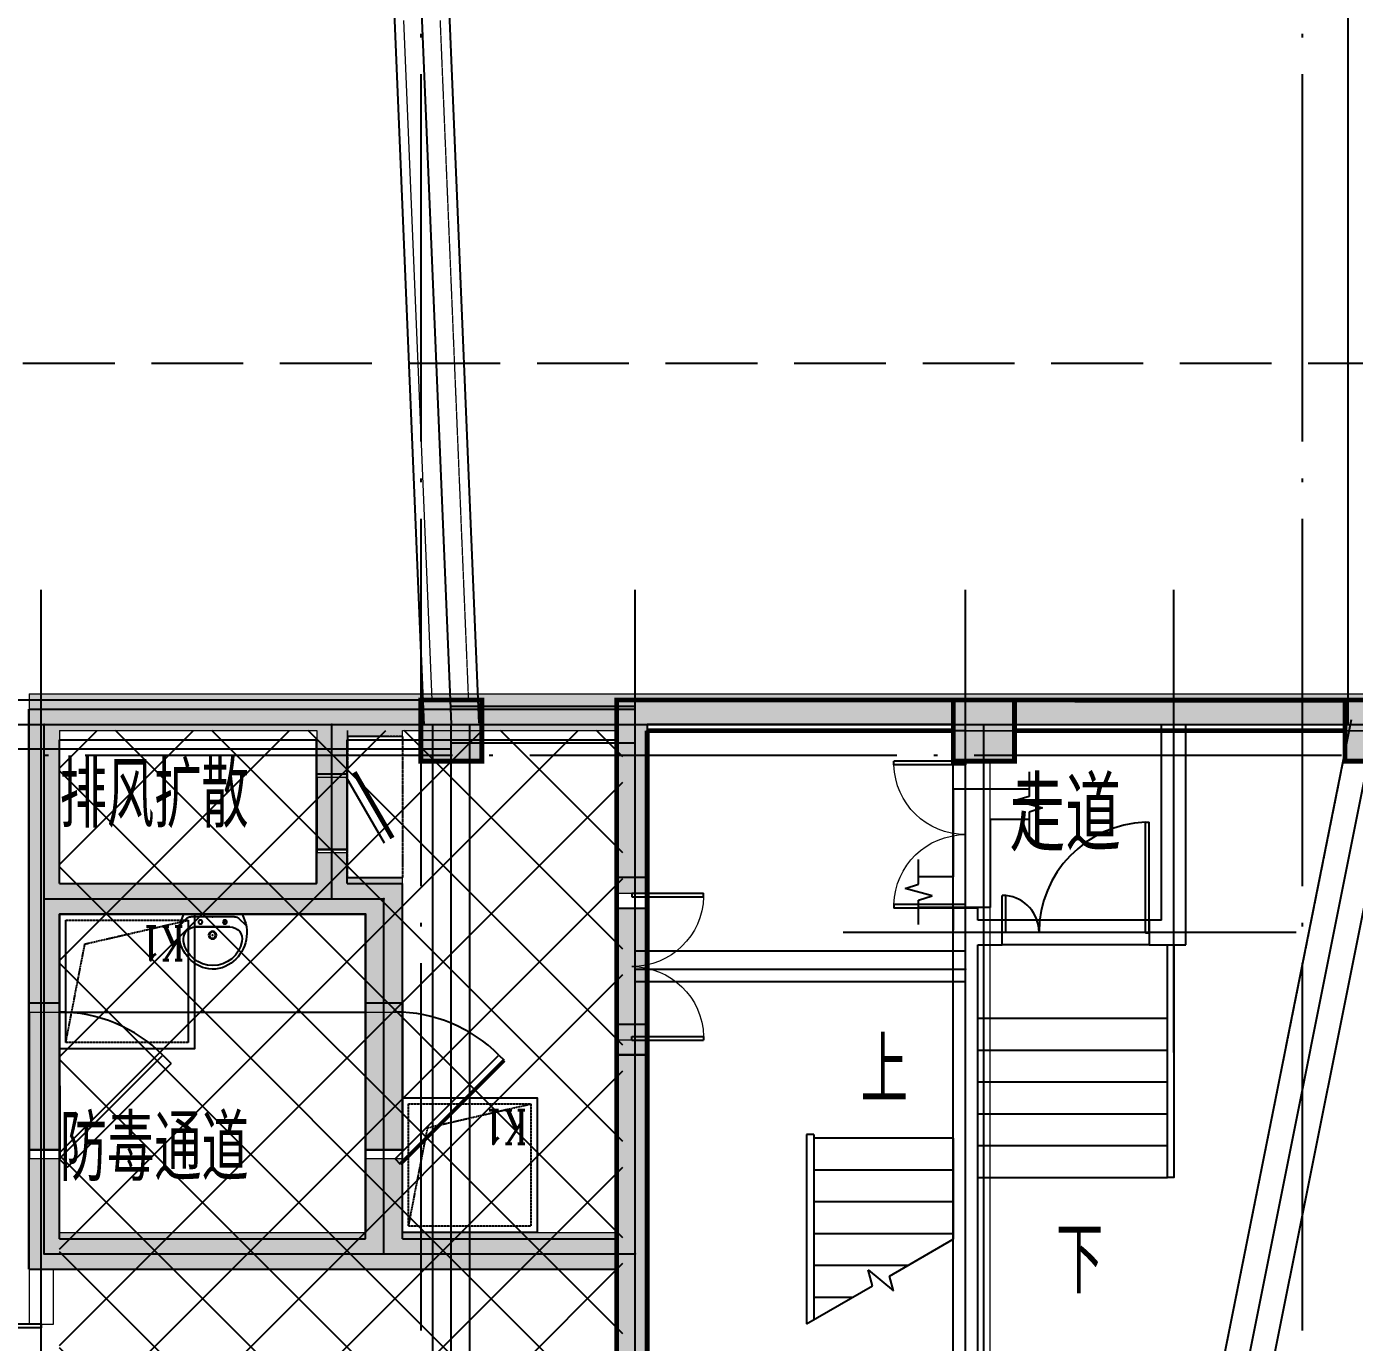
# Model space of a CAD drawing. Extents: x 290727 to 13733020, y 1731457 to 3643100.
# Drawn here: x 701043 to 711889, y 2181732 to 2192480 of the extents above; entities that cross this region are included whole.
import ezdxf

# ---------------------------------------------------------------- set-up
doc = ezdxf.new("R2010")
doc.units = 0
doc.header["$LTSCALE"] = 10
doc.header["$PDSIZE"] = 0.5
for name, pattern in [('DASH', [0.35, 0.25, -0.1]), ('DASHED', [0.75, 0.5, -0.25]), ('DOTE', [2.4200000000000004, 2, -0.2, 0.02, -0.2]), ('X-人防$0$DASHED', [0.375, 0.25, -0.125])]:
    doc.linetypes.add(name, pattern=pattern)
doc.layers.get('0').update_dxf_attribs({"linetype": 'CONTINUOUS'})
for name, color, linetype in [('-A-车行道路', 8, 'CONTINUOUS'), ('21000', 5, 'CONTINUOUS'), ('BEAM_CONT', 4, 'CONTINUOUS'), ('BEAM_DASH', 144, 'DASHED'), ('COLU', 2, 'CONTINUOUS'), ('COLUMN', 9, 'CONTINUOUS'), ('DIM_SYMB', 3, 'CONTINUOUS'), ('DOTE', 8, 'DOTE'), ('PUB_HATCH', 8, 'CONTINUOUS'), ('PUB_TEXT', 7, 'CONTINUOUS'), ('SPACE_HATCH', 8, 'CONTINUOUS'), ('STAIR', 2, 'CONTINUOUS'), ('THIN', 7, 'CONTINUOUS'), ('WALL', 255, 'CONTINUOUS'), ('WINDOW', 4, 'CONTINUOUS'), ('X-人防$0$3T_GLASS', 5, 'CONTINUOUS'), ('X-人防$0$PUB_HATCH', 8, 'CONTINUOUS'), ('作业图', 4, 'CONTINUOUS'), ('填充', 8, 'CONTINUOUS'), ('文字', 4, 'CONTINUOUS'), ('雨水管', 2, 'CONTINUOUS')]:
    doc.layers.add(name, color=color, linetype=linetype)
for name, color, linetype, true_color in [('1106', 7, 'CONTINUOUS', 0x89bf5f), ('2106', 7, 'CONTINUOUS', 0x64cfcf), ('2206', 7, 'CONTINUOUS', 0x3474d4)]:
    doc.layers.add(name, color=color, linetype=linetype, true_color=true_color)
doc.layers.add('X-人防$0$人防', color=210, linetype='CONTINUOUS', lineweight=20)
doc.layers.add('人防', color=210, linetype='CONTINUOUS', lineweight=20)
doc.layers.get('0').off()
doc.styles.add('_TCH_AXIS', font='COMPLEX', dxfattribs={"bigfont": 'GBCBIG'})
doc.styles.add('_TCH_DIM', font='SIMPLEX', dxfattribs={"bigfont": 'GBCBIG'})
doc.styles.add('HNSJY', font='HNSJY-07', dxfattribs={"width": 0.8, "bigfont": 'HNSJY-HZ'})

# ---------------------------------------------------------------- blocks, each defined once
blk = doc.blocks.new('A$C55C93FC2')
at = {"layer": 'DOTE', "linetype": 'DOTE', "ltscale": 150}
for p, q in [((219334.4150152878, 76542.35001189262), (219334.4150152878, 12199.99773951061)), ((226534.4150152878, 76542.35001189262), (226534.4150152875, 12199.99773951061)), ((154884.1350579553, 60091.94571515126), (252290.8196143163, 60091.9457151508))]:
    blk.add_line(p, q, dxfattribs=at)
blk = doc.blocks.new('_FZH')
blk.add_lwpolyline([(-0.5, -0.5), (0.5, -0.5), (0.5, 0.5), (-0.5, 0.5)], close=True)
at = {"layer": 'PUB_HATCH'}
blk.add_solid([(-0.5, -0.5), (0.5, -0.5), (-0.5, 0.5), (0.5, 0.5)], dxfattribs=at)
blk = doc.blocks.new('$DorLib2D$00000225')
at = {"color": 0}
for p, q in [((0.4750000000000032, -0.0014478852985498), (0.4750000000000032, 0.7521225008925327)), ((0.4750000000000032, 0.7521225008925327), (0.5000000000000036, 0.7521225008925363)), ((0.5000000000000036, -0.0014478852985498), (0.5000000000000036, 0.7521225008925363)), ((-0.4999999999999982, -3.6e-15), (-0.5, 0.2520359903860089)), ((-0.4750000000000014, 0.2520359903860089), (-0.5, 0.2520359903860089)), ((-0.4749999999999996, -3.6e-15), (-0.4750000000000014, 0.2520359903860089)), ((-0.4749999999999996, -3.6e-15), (-0.4999999999999947, -3.6e-15)), ((0.4750000000000032, -0.0014478852985498), (0.4999999999999929, -0.0014478852985498))]:
    blk.add_line(p, q, dxfattribs=at)
for centre, radius, start, end in [((0.5046168020419071, -0.0019208093578129), 0.7546247204382253, 92.24926861260724, 179.7237749158361), ((-0.5007908120542499, 0.0025725639174823), 0.2507930763238999, 359.7898704778746, 84.09743784757413)]:
    blk.add_arc(centre, radius, start, end, dxfattribs=at)
blk = doc.blocks.new('$DorLib2D$00000002')
for p, q in [((-0.5, -1e-16), (-0.5000000000000007, 0.4875)), ((-0.4750000000000007, 0.4875), (-0.5000000000000007, 0.4875)), ((-0.475, 0), (-0.4750000000000007, 0.4875)), ((0.475, 0), (0.4750000000000007, 0.4875)), ((0.4750000000000007, 0.4875), (0.5000000000000007, 0.4875)), ((0.5, -1e-16), (0.5000000000000007, 0.4875)), ((-0.5, -1e-16), (-0.475, 0)), ((0.5, -1e-16), (0.475, 0))]:
    blk.add_line(p, q)
at = {"lineweight": 13}
for centre, start, end in [((-0.4875, 0), 0, 88.53071641864632), ((0.4875, 0), 91.46928358135372, 180)]:
    blk.add_arc(centre, 0.4875, start, end, dxfattribs=at)
blk = doc.blocks.new('X-人防$0$$DorLib2D$00000002')
for p, q in [((-0.5, -1e-16), (-0.5000000000000007, 0.4875)), ((-0.4750000000000007, 0.4875), (-0.5000000000000007, 0.4875)), ((-0.475, 0), (-0.4750000000000007, 0.4875)), ((0.475, 0), (0.4750000000000007, 0.4875)), ((0.4750000000000007, 0.4875), (0.5000000000000007, 0.4875)), ((0.5, -1e-16), (0.5000000000000007, 0.4875)), ((-0.5, -1e-16), (-0.475, 0)), ((0.5, -1e-16), (0.475, 0))]:
    blk.add_line(p, q)
at = {"lineweight": 13}
for centre, start, end in [((-0.4875, 0), 0, 88.53071641864632), ((0.4875, 0), 91.46928358135372, 180)]:
    blk.add_arc(centre, 0.4875, start, end, dxfattribs=at)
blk = doc.blocks.new('X-人防$0$$DorLib2D$00000083')
for p, q in [((-0.2071067811911576, 0.7821067811847939), (-0.1717514421318356, 0.8174621202441017)), ((0.4999999999953957, 0.0749999999982407), (-0.2071067811911576, 0.7821067811847939)), ((0.4999999999953957, 0.0749999999982407), (0.5353553390547177, 0.1103553390575627))]:
    blk.add_line(p, q)
at = {"const_width": 0.025}
blk.add_lwpolyline([(0.5353553390547177, 0.1103553390575627), (-0.1717514421317787, 0.8174621202441443)], dxfattribs=at)
blk.add_arc((0.4999999999953957, 0.0749999999982407), 1, 135, 180)
blk = doc.blocks.new('X-人防$0$$DorLib2D$00000190')
at = {"color": 0}
blk.add_line((-0.4999999999855085, 0.1874999999921094), (0.3660254037712853, 0.6874999999763354), dxfattribs=at)
at = {"color": 0, "const_width": 0.0625}
blk.add_lwpolyline([(-0.5624999999855405, 0.2957531754651228), (0.3035254037715234, 0.7957531754494589)], dxfattribs=at)
blk = doc.blocks.new('X-人防$0$$DorLib2D$00000079')
for p, q in [((-0.2071067811813236, 0.8071067811771968), (-0.1505382386865222, 0.8636753236720836)), ((0.5565685425001448, 0.1565685424855587), (-0.1505382386861811, 0.8636753236721404)), ((0.5000000000052296, 0.0999999999906152), (-0.20710678118121, 0.8071067811771684)), ((0.5000000000052296, 0.0999999999906152), (0.5565685425001448, 0.1565685424855587))]:
    blk.add_line(p, q)
blk.add_arc((0.5000000000052296, 0.0999999999906152), 1, 135, 180)
blk = doc.blocks.new('X-人防$0$$Sanitary$00000464')
at = {"color": 0}
for p, q in [((-241.284908240832, 0), (-270.7367493795646, -78.53824303661531)), ((239.4540811755032, 0), (-241.284908240832, 0)), ((-238.3985590309494, 0), (238.3985590309494, 0)), ((239.4540811755032, 0), (268.9059223142358, -78.53824303661531)), ((-214.0595566216252, -36.07509627408582), (-272.109871686418, -90.55167676746349)), ((-179.8443164544551, -22.534900720937), (180.122073616094, -22.534900720937)), ((140.222097406102, -105.2484920095885), (-141.6736869734559, -105.2484920095885)), ((-141.6736869734559, -105.2484920095885), (140.222097406102, -105.2484920095885)), ((215.7474373597834, -37.45166457987943), (272.5956880586273, -95.17836918591637))]:
    blk.add_line(p, q, dxfattribs=at)
for centre, radius in [((-100.0000000000036, -65), 16.33989834185803), ((99.99999999999636, -65), 16.33989834185803), ((1.439075864178449, -172.4645476755322), 31.60961419936899)]:
    blk.add_circle(centre, radius, dxfattribs=at)
at = {"color": 0, "lineweight": 13}
blk.add_circle((1.439075864178449, -172.4645476755322), 22.97515901426823, dxfattribs=at)
at = {"color": 0}
for centre, radius, start, end in [((27.51347285738666, -151.932816125176), 307.1481050295493, 166.1751286176956, 244.7296347584575), ((-141.6736869734559, -205.2484920095885), 100, 90, 190.560233084289), ((-179.8443164544551, -72.534900720937), 50, 90, 133.180958371773), ((-29.34429992271544, -151.932816125176), 307.1481050295493, 297.0639053228073, 13.82487138230442), ((140.222097406102, -205.2484920095885), 100, 349.439766915711, 90), ((180.122073616094, -72.534900720937), 50, 44.56071800301266, 90), ((-0.7257947836806125, -178.9720508367973), 243.3762869984034, 190.560233084289, 349.439766915711), ((-1.08000953436931, -201.483602564047), 250.1771158652346, 245.8071133034188, 296.4628235256355)]:
    blk.add_arc(centre, radius, start, end, dxfattribs=at)
for p in [(-99.99999999994179, -65), (0.138878580823075, -22.53490072092973), (1.43907586421119, -172.4645476755686)]:
    blk.add_point(p, dxfattribs=at)
blk = doc.blocks.new('A$C4605627C')
at = {"layer": '雨水管', "color": 2}
blk.add_lwpolyline([(1099.985815760796, -0.037365606171079), (-0.0141842392040417, -0.0373657123418525), (-0.0141843472374603, 1099.962634287658), (1099.985815656488, 1099.962634395692)], close=True, dxfattribs=at)
at = {"layer": '雨水管', "color": 2, "linetype": 'DASH'}
blk.add_lwpolyline([(1049.985815757071, 49.96263439010364), (49.98581575707068, 49.96263429324608), (49.98581566021312, 1049.962634293246), (1049.985815660213, 1049.962634390104)], close=True, dxfattribs=at)
blk.add_lwpolyline([(1049.985815757071, 1049.962634293246), (893.8182753185974, 244.4008372667013), (49.98581575707068, 49.96263429324608)], dxfattribs=at)
at = {"layer": 'PUB_TEXT', "color": 6, "style": '_TCH_AXIS', "width": 0.7058823529411765}
blk.add_text('K1', height=275.4, dxfattribs=at).set_placement((82.3126014173031, 102.0969651788473))
blk = doc.blocks.new('车库建筑作业图')
at = {"layer": 'SPACE_HATCH'}
for points in [[(705862.6725207056, 2186729.786054757), (705862.666582603, 2185401.821381009), (706112.6665826006, 2185401.820263114), (706112.672744287, 2186779.785992946), (705979.3395022042, 2186846.452691756)], [(706112.6535201998, 2182480.616682227), (706112.6612167024, 2184201.820263126), (705862.6612167049, 2184201.821381021), (705862.6541909368, 2182630.617187242), (705945.986848946, 2182480.617014316)], [(705945.986848946, 2182480.617018904), (705862.6528357011, 2182330.617187241), (705862.6432526626, 2180230.60396999), (706112.6421118387, 2179980.604901475), (706112.6535201998, 2182480.616668466)]]:
    blk.add_hatch(color=256, dxfattribs=at).paths.add_polyline_path(points)
at = {"layer": 'X-人防$0$PUB_HATCH'}
for points in [[(701312.8568360229, 2186730.608998936), (701062.8461160372, 2187030.609122754), (701062.9050642024, 2185380.912874288), (701229.5725112516, 2185364.24849056), (701312.9014909592, 2185480.9164835)], [(703412.7103022777, 2186730.607958982), (703412.696241921, 2186350.288614514), (703662.6962417503, 2186350.279372046), (703662.710272085, 2186729.786653244), (703525.2130478544, 2186880.197303933)], [(703662.7096021993, 2186729.786653244), (703662.7077733481, 2186680.318854599), (704112.7077730406, 2186680.302217857), (704112.7096025023, 2186729.786530824), (703862.711464463, 2186829.786598835)], [(703662.6641015282, 2185480.916773467), (703662.673320431, 2185730.27937247), (703412.6733206018, 2185730.288614938), (703412.6641013562, 2185480.916742616), (703529.329507106, 2185397.58342368)], [(704112.6634311185, 2185480.916828998), (704112.6652569228, 2185530.302218643), (703662.6652572304, 2185530.318855385), (703662.6634308089, 2185480.916773467), (703862.6621619524, 2185397.583464814)], [(703812.6536573406, 2185230.916791976), (703812.6237226817, 2184430.686430244), (704112.6237224718, 2184430.675207978), (704112.66300944, 2185480.916828998)], [(701062.9050642163, 2185380.912504679), (701062.9425269814, 2184430.77629452), (701312.942526787, 2184430.786151729), (701312.9109785792, 2185230.916483501), (701229.5725112469, 2185364.248613763)], [(701313.0135057006, 2182630.60840218), (701312.9898413904, 2183230.786152661), (701062.9898415847, 2183230.776295452), (701063.0253341821, 2182330.607771381)], [(704112.5563866352, 2182630.615253533), (704112.5788334092, 2183230.675208818), (703812.5788336191, 2183230.686431083), (703812.5563864049, 2182630.614709307), (703962.5546423136, 2182530.615016876)]]:
    blk.add_hatch(color=256, dxfattribs=at).paths.add_polyline_path(points)
at = {"layer": 'X-人防$0$PUB_HATCH', "linetype": 'Continuous'}
for points in [[(701062.8461160372, 2187030.609122754), (701312.8568360229, 2186730.608998936), (703412.7103022777, 2186730.607958982), (703525.2130478544, 2186880.197303933), (703512.7158194982, 2187030.607909454)], [(703525.2130478544, 2186880.197303933), (703662.710272085, 2186729.786653244), (703862.711464463, 2186829.786598835), (703812.7151886876, 2187029.786612436), (703512.7157975564, 2187029.786694049)], [(703862.711464463, 2186829.786598835), (704112.7096025023, 2186729.786530824), (705862.6725207056, 2186729.786054757), (705979.3395022042, 2186846.452691756), (705962.6732478088, 2187029.786027553), (703812.7151886874, 2187029.786612436)], [(705979.3395042672, 2186846.452691752), (706112.672744287, 2186779.785992946), (717457.6157577076, 2186779.783374705), (717457.6158154039, 2187029.783374705), (705962.67324162, 2187029.786027564)], [(701229.5725112469, 2185364.248613763), (701312.9109785792, 2185230.916483501), (703512.6603184337, 2185230.916754956), (703529.3295071061, 2185397.58342368), (703412.6641013562, 2185480.916742616), (701312.9014909592, 2185480.9164835)], [(703529.329507106, 2185397.58342368), (703512.6603184338, 2185230.916754956), (703812.6596239298, 2185230.916791977), (703862.6621619522, 2185397.583464814), (703662.6634308089, 2185480.916773467)], [(703862.6621619524, 2185397.583464814), (703812.6596239293, 2185230.916791977), (704112.66300944, 2185480.916828998)], [(701313.0135057006, 2182630.60840218), (701063.0253341821, 2182330.607771381), (703962.5511539009, 2182330.615087789), (703962.5545713939, 2182530.615016876), (703812.5563864049, 2182630.614709307)], [(703962.5546423136, 2182530.615016876), (703962.5509411414, 2182330.615087789), (705862.6528357011, 2182330.617187241), (705945.986848946, 2182480.617014316), (705862.6541909368, 2182630.617187242), (704112.5563866352, 2182630.615253533)]]:
    blk.add_hatch(color=256, dxfattribs=at).paths.add_polyline_path(points)
at = {"layer": '填充', "linetype": 'Continuous'}
h = blk.add_hatch(dxfattribs=at)
h.set_pattern_fill('ANSI37', color=256, scale=350, style=0)
h.set_pattern_definition([(45, (0, 0), (-392.8862052967754, 392.8862052967755), []), (135, (0, 0), (-392.8862052967755, -392.8862052967754), [])])
h.paths.add_polyline_path([(705912.626923214, 2180229.783669576), (701312.8545282711, 2180229.783669576), (701312.8545282711, 2186729.788512275), (705912.626923214, 2186729.788512275)])
at = {"layer": '-A-车行道路', "linetype": 'DASH', "ltscale": 300}
blk.add_lwpolyline([(643262.368971663, 2189729.787115015), (717212.6561304647, 2189729.787796997)], dxfattribs=at)
blk.add_lwpolyline([(703812.6306337891, 2184430.685338812), (703812.6306337891, 2185230.916482368), (701312.9592892276, 2185230.916482368), (701312.9592892276, 2184430.685338812)], close=True)
at = {"layer": 'DIM_SYMB', "linetype": 'Continuous'}
for points in [[(709593.9131396809, 2182815.37840973, 0, 0, 0), (709593.9131396809, 2183929.783052483, 120, 0, 0), (709593.9131396809, 2184379.783052483, 0, 0, 0)], [(708012.6561360189, 2183529.787121543, 0, 0, 0), (708012.6561360189, 2182809.787121543, 120, 0, 0), (708012.6561360189, 2182359.787121543, 0, 0, 0)]]:
    blk.add_lwpolyline(points, format="xyseb", dxfattribs=at)
at = {"layer": 'DOTE', "linetype": 'Continuous', "ltscale": 150}
for p, q in [((701162.6561370065, 2179079.787121582), (701162.6561370065, 2187879.787114702)), ((706012.6561370065, 2179079.787121582), (706012.6561370065, 2187879.787114702)), ((708712.6561370055, 2179079.787121526), (708712.6561369738, 2187879.787114702)), ((710412.6561304955, 2184099.783052868), (710412.6561304955, 2187879.787114702)), ((711412.6561304821, 2185079.783052859), (707712.6561370295, 2185079.783052859))]:
    blk.add_line(p, q, dxfattribs=at)
at = {"layer": 'STAIR', "linetype": 'Continuous'}
for p, q in [((708812.6561369927, 2183079.783052483), (708812.6561369927, 2184379.783052483)), ((708812.6561369927, 2184379.783052483), (710362.6561335537, 2184379.783052483)), ((710362.6561335537, 2183079.783052483), (710362.6561335537, 2184379.783052483)), ((708812.6561369927, 2184119.783052483), (710362.6561335537, 2184119.783052483)), ((708812.6561369927, 2183859.783052483), (710362.6561335537, 2183859.783052483)), ((708812.6561369927, 2183599.783052483), (710362.6561335537, 2183599.783052483)), ((707412.6561360189, 2183429.787121543), (707412.6561360959, 2181883.376960074)), ((707472.6561360189, 2183429.787121543), (707412.6561360189, 2183429.787121543)), ((707412.6561360189, 2183399.787121543), (707412.6561360464, 2182888.723029596)), ((707472.6561360189, 2183429.787121543), (707472.6561360918, 2181918.017976223)), ((707556.7704708098, 2183399.787121378), (707472.6561360424, 2183399.787121378)), ((708612.6561360189, 2183399.787121543), (707556.7704708098, 2183399.787121378)), ((708612.6561360189, 2183399.787121543), (708612.6561359783, 2182576.197282977)), ((708812.6561369927, 2183339.783052483), (710362.6561335537, 2183339.783052483)), ((708612.6561360189, 2183139.787121543), (707472.656136055, 2183139.787121582)), ((708812.6561369927, 2183079.783052483), (710362.6561335537, 2183079.783052483)), ((707412.6561360464, 2182888.723029596), (707412.6561361124, 2181951.747311096)), ((708612.6561360189, 2182879.787121543), (707472.6561360675, 2182879.787121582)), ((708612.6561360189, 2182619.787121543), (707472.65613608, 2182619.787121582)), ((708090.4576644377, 2182274.705854957), (708612.6561360189, 2182576.197283057)), ((708237.8227409705, 2182359.787121496), (707472.6561360926, 2182359.787121582)), ((707952.137290516, 2182194.84654984), (707917.1967205587, 2182325.246537003)), ((707917.1967205587, 2182325.246537003), (708123.241661998, 2182152.354302636)), ((708123.241661998, 2182152.354302636), (708090.4576644377, 2182274.705854957)), ((707412.6561360189, 2181883.376960029), (707952.137290516, 2182194.84654984)), ((707787.4895306034, 2182099.787121341), (707472.6561361051, 2182099.787121378)), ((707412.6561361124, 2181951.747311096), (707412.6561361167, 2181883.376960106))]:
    blk.add_line(p, q, dxfattribs=at)
at = {"layer": 'STAIR', "linetype": 'Continuous', "flags": 128}
blk.add_lwpolyline([(710412.6561340103, 2184979.783052536), (710412.6561335537, 2183079.783052471), (710362.6561335537, 2183079.783052471), (710362.6561340103, 2184979.783052548)], dxfattribs=at)
at = {"layer": 'WALL', "linetype": 'Continuous'}
for p, q in [((705862.6561370576, 2186979.787114641), (705862.6561370073, 2185528.999688873)), ((708712.6561369515, 2186979.787114683), (705862.6561370576, 2186979.787114641)), ((708712.6561369518, 2186979.787114683), (710412.6561304632, 2186979.787114678)), ((710412.6561304632, 2186979.787114678), (711812.656130371, 2186979.787114606)), ((706112.6561368715, 2186779.787114726), (706112.6561370073, 2185528.999688873)), ((708612.6561370168, 2186779.787114726), (706112.6561368715, 2186779.787114726)), ((708612.6561370168, 2186779.787114726), (708612.6561369557, 2186479.783052921)), ((709113.0325952149, 2186779.787114549), (710312.6561305674, 2186779.787114615)), ((710312.6561305674, 2185179.783052877), (710312.6561305674, 2186779.787114615)), ((710512.6561305022, 2186779.787114609), (711812.656130371, 2186779.787114752)), ((710512.6561305022, 2184979.783052832), (710512.6561305022, 2186779.787114609)), ((708612.6561369557, 2186479.783052921), (708613.0325952149, 2186479.783053579)), ((706112.6561370073, 2185528.999688873), (705862.6561370073, 2185528.999688873)), ((708812.6561368696, 2185279.783053227), (708612.6561369146, 2185279.783053226)), ((708612.6561369146, 2185279.783053226), (708612.6561369594, 2185099.783052812)), ((708812.6561369575, 2185179.783052877), (708812.6561368696, 2185279.783053227)), ((709012.6561337281, 2185179.783052898), (708812.6561369575, 2185179.783052877)), ((709012.6561337281, 2184979.783052833), (709012.6561337281, 2185179.783052898)), ((710312.6561305674, 2185179.783052877), (710212.656133728, 2185179.783052898)), ((710212.656133728, 2185179.783052898), (710212.656133728, 2184979.783052834)), ((708612.656136974, 2180179.787105219), (708612.6561369594, 2185099.783052812)), ((708812.6561369791, 2180479.066890136), (708812.6561369572, 2184979.783052832)), ((708812.6561369572, 2184979.783052832), (709012.6561337281, 2184979.783052833)), ((710212.656133728, 2184979.783052834), (710512.6561305022, 2184979.783052832)), ((705862.6561370073, 2184329.001117936), (705862.6561369606, 2180179.787105593)), ((706112.6561370073, 2184329.001117936), (705862.6561370073, 2184329.001117936)), ((706112.6561370073, 2184329.001117936), (706112.6561369994, 2180179.787105226))]:
    blk.add_line(p, q, dxfattribs=at)
at = {"layer": 'WINDOW', "color": 6, "linetype": 'X-人防$0$DASHED'}
for p, q in [((703662.7077733482, 2186680.318854599, -0.008729180644198113), (703662.6652572304, 2185530.318855385, -0.008729180644198113)), ((704112.7077730406, 2186680.302217857, -0.008729180644198113), (704112.6652569228, 2185530.302218643, -0.008729180644198113))]:
    blk.add_line(p, q, dxfattribs=at)
at = {"layer": 'WINDOW', "color": 6, "linetype": 'DASH'}
for p, q in [((704112.7077730406, 2186680.302217857), (703662.7077733482, 2186680.318854599)), ((703662.6652572304, 2185530.318855385), (704112.6652569228, 2185530.302218643))]:
    blk.add_line(p, q, dxfattribs=at)
at = {"layer": 'WINDOW', "color": 7}
for p, q in [((703412.696241921, 2186350.288614514, -0.008729180649215604), (703412.6733206018, 2185730.288614938, -0.008729180649215604)), ((703662.6962417503, 2186350.279372046, -0.008729180649215604), (703662.673320431, 2185730.27937247, -0.008729180649215604)), ((701062.9425269814, 2184430.77629452), (701062.9898415847, 2183230.776295452)), ((701312.942526787, 2184430.786151729), (701312.9898413904, 2183230.786152661)), ((703812.5788336191, 2183230.686431083), (703812.6237226817, 2184430.686430243)), ((704112.5788334092, 2183230.675208818), (704112.6237224718, 2184430.675207978))]:
    blk.add_line(p, q, dxfattribs=at)
at = {"layer": 'WINDOW', "linetype": 'Continuous'}
for p, q in [((710212.6561337048, 2185179.783052813), (709012.6561337048, 2185179.783052813)), ((710212.6561337048, 2184979.783052813), (709012.6561337048, 2184979.783052813))]:
    blk.add_line(p, q, dxfattribs=at)
at = {"layer": 'X-人防$0$人防'}
for p, q in [((701062.8461160372, 2187030.609122754), (701062.9050642024, 2185380.912874288)), ((701312.8568360229, 2186730.608998936), (701312.9014909592, 2185480.9164835)), ((704112.6237224718, 2184430.675207978), (704112.66300944, 2185480.916828998)), ((701062.9050642163, 2185380.912504679), (701062.9425269814, 2184430.77629452)), ((701312.942526787, 2184430.786151729), (701312.9109785792, 2185230.916483501)), ((703812.6536573406, 2185230.916791976), (703812.6237226817, 2184430.686430244)), ((701062.9425269814, 2184430.77629452), (701312.942526787, 2184430.786151729)), ((703812.6237226817, 2184430.686430244), (704112.6237224718, 2184430.675207978)), ((701312.9898413904, 2183230.786152661), (701062.9898415847, 2183230.776295452)), ((701062.9898415847, 2183230.776295452), (701063.0253341821, 2182330.607771381)), ((701313.0135057006, 2182630.60840218), (701312.9898413904, 2183230.786152661)), ((703812.5788336191, 2183230.686431083), (703812.5563864049, 2182630.614709307)), ((704112.5788334092, 2183230.675208818), (703812.5788336191, 2183230.686431083)), ((704112.5563866352, 2182630.615253533), (704112.5788334092, 2183230.675208818))]:
    blk.add_line(p, q, dxfattribs=at)
at = {"layer": 'X-人防$0$人防', "color": 6, "linetype": 'Continuous'}
for p, q in [((701062.8461160372, 2187030.609122754), (703512.7158194982, 2187030.607909454)), ((703512.7157975564, 2187029.786694049), (703812.7151886876, 2187029.786612436)), ((703812.7151886874, 2187029.786612436), (705962.6732478088, 2187029.786027553)), ((705962.67324162, 2187029.786027564), (717457.6158154039, 2187029.783374705)), ((706112.672744287, 2186779.785992946), (717457.6157577076, 2186779.783374705)), ((701312.8568360229, 2186730.608998936), (703412.7103022777, 2186730.607958982)), ((703662.710272085, 2186729.786653244), (703662.7096021993, 2186729.786653244)), ((704112.7096025023, 2186729.786530824), (705862.6725207056, 2186729.786054757)), ((701312.9014909592, 2185480.9164835), (703412.6641013562, 2185480.916742616)), ((703662.6641015282, 2185480.916773467), (703662.6634308089, 2185480.916773467)), ((704112.6634311185, 2185480.916828998), (704112.66300944, 2185480.916828998)), ((701312.9109785792, 2185230.916483501), (703512.6603184337, 2185230.916754956)), ((703512.6603184338, 2185230.916754956), (703812.6596239298, 2185230.916791977)), ((703812.6596239293, 2185230.916791977), (703812.6536573406, 2185230.916791976)), ((701313.0135057006, 2182630.60840218), (703812.5563864049, 2182630.614709307)), ((704112.5563866352, 2182630.615253533), (705862.6541909368, 2182630.617187242)), ((701063.0253341821, 2182330.607771381), (703962.5511539009, 2182330.615087789)), ((701063.0254555198, 2182330.607771382), (701063.0435586539, 2181880.703801481)), ((701263.043558492, 2181880.711849036), (701263.0254556614, 2182330.608276044)), ((703962.5509411414, 2182330.615087789), (705862.6528357011, 2182330.617187241)), ((701063.0435586539, 2181880.703801481), (701263.043558492, 2181880.711849036))]:
    blk.add_line(p, q, dxfattribs=at)
at = {"layer": 'X-人防$0$人防', "color": 6}
for p, q in [((703412.7103022777, 2186730.607958982), (703412.696241921, 2186350.288614514)), ((703662.6962417503, 2186350.279372046), (703662.710272085, 2186729.786653244)), ((703662.7096021993, 2186729.786653244), (703662.7077733481, 2186680.318854599)), ((703662.7077733481, 2186680.318854599), (704112.7077730406, 2186680.302217857)), ((704112.7077730406, 2186680.302217857), (704112.7096025023, 2186729.786530824)), ((703412.696241921, 2186350.288614514), (703662.6962417503, 2186350.279372046)), ((703412.6733206018, 2185730.288614938), (703412.6641013562, 2185480.916742616)), ((703662.673320431, 2185730.27937247), (703412.6733206018, 2185730.288614938)), ((703662.6641015282, 2185480.916773467), (703662.673320431, 2185730.27937247)), ((703662.6652572304, 2185530.318855385), (703662.6634308089, 2185480.916773467)), ((704112.6652569228, 2185530.302218643), (703662.6652572304, 2185530.318855385)), ((704112.6634311185, 2185480.916828998), (704112.6652569228, 2185530.302218643))]:
    blk.add_line(p, q, dxfattribs=at)
at = {"layer": '人防'}
for p, q in [((706112.6665826006, 2185401.820263114), (706112.672744287, 2186779.785992946)), ((705862.6725207056, 2186729.786054757), (705862.666582603, 2185401.821381009)), ((705862.666582603, 2185401.821381009), (706112.6665826006, 2185401.820263114)), ((705862.6612167049, 2184201.821381021), (705862.6541909368, 2182630.617187242)), ((706112.6612167024, 2184201.820263126), (705862.6612167049, 2184201.821381021)), ((706112.6535201998, 2182480.616682227), (706112.6612167024, 2184201.820263126)), ((706112.6535201998, 2182480.616668466), (706112.6421118387, 2179980.604901475)), ((705862.6528357011, 2182330.617187241), (705862.6432526626, 2180230.60396999))]:
    blk.add_line(p, q, dxfattribs=at)
at = {"layer": 'COLUMN', "linetype": 'Continuous', "xscale": 500, "yscale": 500, "zscale": 500, "rotation": 270}
for p in [(704513.122355329, 2186729.787114647), (708863.0325949918, 2186729.065310466), (712062.6561304637, 2186729.78552531)]:
    blk.add_blockref('_FZH', p, dxfattribs=at)
at = {"layer": 'PUB_TEXT', "rotation": 180}
for p in [(702412.9441677826, 2185230.879117887), (705212.6987633249, 2183730.57788812)]:
    blk.add_blockref('A$C4605627C', p, dxfattribs=at)
at = {"layer": 'WINDOW', "linetype": 'Continuous', "xscale": -1200, "yscale": 1200, "zscale": -1200, "rotation": 90}
blk.add_blockref('$DorLib2D$00000002', (708712.656136956, 2185879.783053036), dxfattribs=at)
at = {"layer": 'WINDOW', "color": 7}
for name, p, xscale, yscale, zscale, rotation in [('X-人防$0$$DorLib2D$00000190', (703537.684781176, 2186040.283993492), 620.0000000000026, 620.0000000000026, 620.0000000000026, 269.9978817824933), ('X-人防$0$$DorLib2D$00000002', (705987.6638996527, 2184801.820822068), -1200, 1200, -1200, 269.9997437972368), ('X-人防$0$$DorLib2D$00000079', (701187.9661841858, 2183830.78122359), 1200, 1200, 1200, 270.0022591059049), ('X-人防$0$$DorLib2D$00000083', (703962.6012780454, 2183830.680819531), 1200, 1200, -1200, 269.9978567051429), ('X-人防$0$$DorLib2D$00000002', (701163.067701237, 2181280.707825744), -1200, 1200, 1200, 90.00230545460734)]:
    blk.add_blockref(name, p, dxfattribs=dict(at, xscale=xscale, yscale=yscale, zscale=zscale, rotation=rotation))
at = {"layer": 'WINDOW', "linetype": 'Continuous', "xscale": 1200, "yscale": 1200, "zscale": -1200}
blk.add_blockref('$DorLib2D$00000225', (709612.6561337048, 2185079.783052813), dxfattribs=at)
at = {"layer": 'X-人防$0$3T_GLASS', "extrusion": (-1.427036818840345e-12, 5.705544978978211e-14, -1), "xscale": 0.9968097037564085, "yscale": 0.9968097037564085, "zscale": -0.99680970375641, "rotation": 0.0006043958536781214}
blk.add_blockref('X-人防$0$$Sanitary$00000464', (-702562.7949615084, 2185230.916482368, -8.77903643123013e-07), dxfattribs=at)
at = {"layer": '文字', "linetype": 'Continuous'}
blk.add_blockref('A$C55C93FC2', (484928.2411151752, 2126437.437102827), dxfattribs=at)
at = {"layer": 'PUB_TEXT', "style": '_TCH_DIM'}
for s, p in [('排风扩散', (701312.8852077052, 2185936.608715349)), ('防毒通道', (701312.9973793384, 2183050.777033345, -0.008232322090549667))]:
    blk.add_text(s, height=536.1702127659574, dxfattribs=at).set_placement(p)
at = {"layer": 'PUB_TEXT', "linetype": 'Continuous', "style": '_TCH_DIM'}
for s, p in [('上', (707856.2731572955, 2183687.287121543)), ('下', (709451.492926915, 2182132.87840973))]:
    blk.add_text(s, height=536.1702127659574, dxfattribs=at).set_placement(p)
at = {"layer": '文字', "linetype": 'Continuous', "style": 'HNSJY', "width": 0.8}
blk.add_text('走道', height=599.9999999999998, dxfattribs=at).set_placement((709070.7708908659, 2185743.175019317))
blk = doc.blocks.new('人防-l')
at = {"layer": '21000'}
for points in [[(855304.4719224663, -947606.1265150621), (855304.4719224663, -946986.1265150621), (855554.4719224663, -946986.1265150621), (855554.4719224663, -947606.1265150621)], [(857754.8469224663, -949283.5015150621), (857754.8469224663, -948083.5015150621), (858004.8469224663, -948083.5015150621), (858004.8469224663, -949283.5015150621)], [(852954.7844224663, -950058.6265150621), (852954.7844224663, -948858.6265150621), (853204.7844224663, -948858.6265150621), (853204.7844224663, -950058.6265150621)], [(855704.4094224663, -950058.6265150621), (855704.4094224663, -948858.6265150621), (856004.4094224663, -948858.6265150621), (856004.4094224663, -950058.6265150621)]]:
    blk.add_hatch(color=0, dxfattribs=at).paths.add_polyline_path(points)
at = {"layer": '2106'}
for points in [[(856654.4719224663, -946383.7827650621), (856154.4719224663, -946383.7827650621), (856154.4719224663, -946883.7827650621), (856654.4719224663, -946883.7827650621)], [(861004.8469224663, -946384.5015150621), (860504.8469224663, -946384.5015150621), (860504.8469224663, -946884.5015150621), (861004.8469224663, -946884.5015150621)], [(864204.4094224663, -946383.7827650621), (863704.4094224663, -946383.7827650621), (863704.4094224663, -946883.7827650621), (864204.4094224663, -946883.7827650621)]]:
    blk.add_hatch(color=0, dxfattribs=at).paths.add_polyline_path(points)
at = {"color": 0}
for p, q in [((856154.4094224663, -940583.7827650621), (856404.4719224663, -946583.7827650621)), ((849604.5969224663, -946583.7827650621), (853079.7844224663, -946583.7827650621)), ((853079.7844224663, -946583.7827650621), (855429.4719224663, -946583.7827650621)), ((853079.7844224663, -948008.4702650621), (853079.7844224663, -946583.7827650621)), ((855429.4719224663, -946583.7827650621), (856404.4719224663, -946583.7827650621)), ((855429.4719224663, -948008.4702650621), (855429.4719224663, -946583.7827650621)), ((856404.4719224663, -946583.7827650621), (857904.8469224663, -946583.5015150621)), ((856404.5344224663, -950908.7827650621), (856404.4719224663, -946583.7827650621)), ((857904.8469224663, -946583.5015150621), (860604.8469224663, -946583.5015150621)), ((857904.8469224663, -948583.2280775621), (857904.8469224663, -946583.5015150621)), ((860604.8469224663, -946583.5015150621), (863954.4094224663, -946583.7827650621)), ((860604.8469224663, -948583.2280775621), (860604.8469224663, -946583.5015150621)), ((862654.4094224663, -953083.6890150621), (863954.4094224663, -946583.7827650621)), ((853079.7844224663, -950908.7827650621), (853079.7844224663, -948008.4702650621)), ((853079.7844224663, -948008.4702650621), (855429.4719224663, -948008.4702650621)), ((855429.4719224663, -948008.4702650621), (855854.4719224663, -948008.4702650621)), ((855854.4094224663, -950908.7827650621), (855854.4719224663, -948008.4702650621)), ((857904.8469224663, -948583.2280775621), (860604.8469224663, -948583.2280775621)), ((857904.8469224663, -950908.7827650621), (857904.8469224663, -948583.2280775621)), ((860604.8469224663, -953083.6890150621), (860604.8469224663, -948583.2280775621)), ((853079.7844224663, -950908.7827650621), (855854.4094224663, -950908.7827650621)), ((855854.4094224663, -950908.7827650621), (856404.5344224663, -950908.7827650621)), ((856404.5344224663, -953083.6890150621), (856404.5344224663, -950908.7827650621)), ((856404.5344224663, -950908.7827650621), (857904.8469224663, -950908.7827650621)), ((857904.8469224663, -953083.6890150621), (857904.8469224663, -950908.7827650621))]:
    blk.add_line(p, q, dxfattribs=at)
for p in [(853079.7844224663, -946583.7827650621), (855429.4719224663, -946583.7827650621), (856404.4719224663, -946583.7827650621), (857904.8469224663, -946583.5015150621), (860604.8469224663, -946583.5015150621), (853079.7844224663, -948008.4702650621), (855429.4719224663, -948008.4702650621), (855854.4719224663, -948008.4702650621), (857904.8469224663, -948583.2280775621), (860604.8469224663, -948583.2280775621), (853079.7844224663, -950908.7827650621), (855854.4094224663, -950908.7827650621), (856404.5344224663, -950908.7827650621), (857904.8469224663, -950908.7827650621)]:
    blk.add_point(p, dxfattribs=at)
at = {"layer": '1106', "color": 0}
for p, q in [((852954.7844224663, -946458.7827650621), (855429.4719224663, -946458.7827650621)), ((852954.7844224663, -948008.4702650621), (852954.7844224663, -946458.7827650621)), ((855429.4719224663, -946458.7827650621), (856404.4719224663, -946458.7827650621)), ((856404.4719224663, -946458.7827650621), (857904.8469224663, -946458.5015150621)), ((857904.8469224663, -946384.5015150621), (860604.8469224663, -946384.5015150621)), ((860604.8469224663, -946384.5015150621), (863954.4094224663, -946384.7827650621)), ((858004.8469224663, -946634.5015150621), (860604.8469224663, -946634.5015150621)), ((858004.8469224663, -948583.2280775621), (858004.8469224663, -946634.5015150621)), ((860604.8469224663, -946634.5015150621), (863954.4094224663, -946634.7827650621)), ((853204.7844224663, -946708.7827650621), (855304.4719224663, -946708.7827650621)), ((853204.7844224663, -947883.4702650621), (853204.7844224663, -946708.7827650621)), ((855304.4719224663, -947883.4702650621), (855304.4719224663, -946708.7827650621)), ((855554.4719224663, -946708.7827650621), (856404.4719224663, -946708.7827650621)), ((855554.4719224663, -947883.4702650621), (855554.4719224663, -946708.7827650621)), ((856404.4719224663, -946708.7827650621), (857754.8469224663, -946708.5327650621)), ((857754.8469224663, -948583.2280775621), (857754.8469224663, -946708.5327650621)), ((855304.4719224663, -946986.1265150621), (855554.4719224663, -946986.1265150621)), ((855304.4719224663, -947606.1265150621), (855554.4719224663, -947606.1265150621)), ((853204.7844224663, -947883.4702650621), (855304.4719224663, -947883.4702650621)), ((855554.4719224663, -947883.4702650621), (856004.4719224663, -947883.4702650621)), ((856004.4094224663, -950783.7827650621), (856004.4719224663, -947883.4702650621)), ((852954.7844224663, -951033.7827650621), (852954.7844224663, -948008.4702650621)), ((857754.8469224663, -948083.5015150621), (858004.8469224663, -948083.5015150621)), ((853204.7844224663, -950783.7827650621), (853204.7844224663, -948133.4702650621)), ((853204.7844224663, -948133.4702650621), (855429.4719224663, -948133.4702650621)), ((855429.4719224663, -948133.4702650621), (855704.4719224663, -948133.4702650621)), ((855704.4094224663, -950783.7827650621), (855704.4719224663, -948133.4702650621)), ((857754.8469224663, -950783.7827650621), (857754.8469224663, -948583.2280775621)), ((858004.8469224663, -950908.7827650621), (858004.8469224663, -948583.2280775621)), ((852954.7844224663, -948858.6265150621), (853204.7844224663, -948858.6265150621)), ((855704.4094224663, -948858.6265150621), (856004.4094224663, -948858.6265150621)), ((857754.8469224663, -949283.5015150621), (858004.8469224663, -949283.5015150621)), ((852954.7844224663, -950058.6265150621), (853204.7844224663, -950058.6265150621)), ((855704.4094224663, -950058.6265150621), (856004.4094224663, -950058.6265150621)), ((853204.7844224663, -950783.7827650621), (855704.4094224663, -950783.7827650621)), ((856004.4094224663, -950783.7827650621), (856404.5344224663, -950783.7827650621)), ((856404.5344224663, -950783.7827650621), (857754.8469224663, -950783.7827650621)), ((858004.8469224663, -953383.6890150621), (858004.8469224663, -950908.7827650621)), ((852954.7844224663, -951033.7827650621), (855854.4094224663, -951033.7827650621)), ((855854.4094224663, -951033.7827650621), (856404.5344224663, -951033.7827650621)), ((856404.5344224663, -951033.7827650621), (857754.8469224663, -951033.7827650621)), ((857754.8469224663, -953133.6890150621), (857754.8469224663, -951033.7827650621))]:
    blk.add_line(p, q, dxfattribs=at)
at = {"layer": '21000', "color": 0, "linetype": 'Continuous'}
for points in [[(855304.4719224663, -947606.1265150621), (855304.4719224663, -946986.1265150621), (855554.4719224663, -946986.1265150621), (855554.4719224663, -947606.1265150621)], [(857754.8469224663, -949283.5015150621), (857754.8469224663, -948083.5015150621), (858004.8469224663, -948083.5015150621), (858004.8469224663, -949283.5015150621)], [(852954.7844224663, -950058.6265150621), (852954.7844224663, -948858.6265150621), (853204.7844224663, -948858.6265150621), (853204.7844224663, -950058.6265150621)], [(855704.4094224663, -950058.6265150621), (855704.4094224663, -948858.6265150621), (856004.4094224663, -948858.6265150621), (856004.4094224663, -950058.6265150621)]]:
    blk.add_lwpolyline(points, close=True, dxfattribs=at)
at = {"layer": '2106', "color": 0, "linetype": 'Continuous'}
for points in [[(856654.4719224663, -946383.7827650621), (856154.4719224663, -946383.7827650621), (856154.4719224663, -946883.7827650621), (856654.4719224663, -946883.7827650621)], [(861004.8469224663, -946384.5015150621), (860504.8469224663, -946384.5015150621), (860504.8469224663, -946884.5015150621), (861004.8469224663, -946884.5015150621)], [(864204.4094224663, -946383.7827650621), (863704.4094224663, -946383.7827650621), (863704.4094224663, -946883.7827650621), (864204.4094224663, -946883.7827650621)]]:
    blk.add_lwpolyline(points, close=True, dxfattribs=at)
at = {"layer": '2206', "color": 0}
for p, q in [((855929.5969224663, -940593.1499525621), (856179.6594224663, -946593.1499525621)), ((856379.2219224663, -940574.4155775621), (856629.2844224663, -946574.4155775621)), ((856379.2219224663, -940574.4155775621), (856629.2844224663, -946574.4155775621)), ((863729.4094224663, -946583.7827650621), (863729.4094224663, -940583.7827650621)), ((863729.4094224663, -946583.7827650621), (863729.4094224663, -940583.7827650621)), ((849604.5969224663, -946383.7827650621), (853079.7844224663, -946383.7827650621)), ((849604.5969224663, -946383.7827650621), (853079.7844224663, -946383.7827650621)), ((853079.7844224663, -946383.7827650621), (855429.4719224663, -946383.7827650621)), ((853079.7844224663, -946383.7827650621), (855429.4719224663, -946383.7827650621)), ((855429.4719224663, -946383.7827650621), (856404.4719224663, -946383.7827650621)), ((855429.4719224663, -946383.7827650621), (856404.4719224663, -946383.7827650621)), ((856404.4719224663, -946433.7827650621), (857904.8469224663, -946433.5015150621)), ((856404.4719224663, -946433.7827650621), (857904.8469224663, -946433.5015150621)), ((862458.2844224663, -953044.4624525621), (863758.2844224663, -946544.5562025621)), ((862458.2844224663, -953044.4624525621), (863758.2844224663, -946544.5562025621)), ((856254.5344224663, -950908.7827650621), (856254.4719224663, -946583.7827650621)), ((856254.5344224663, -950908.7827650621), (856254.4719224663, -946583.7827650621)), ((856554.5344224663, -950908.7827650621), (856554.4719224663, -946583.7827650621)), ((860504.8469224663, -948583.2280775621), (860504.8469224663, -946583.5015150621)), ((860504.8469224663, -948583.2280775621), (860504.8469224663, -946583.5015150621)), ((860754.8469224663, -948583.2280775621), (860754.8469224663, -946583.5015150621)), ((862850.5344224663, -953122.9155775621), (864150.5344224663, -946623.0093275621)), ((849604.5969224663, -946783.7827650621), (853079.7844224663, -946783.7827650621)), ((853079.7844224663, -946783.7827650621), (855429.4719224663, -946783.7827650621)), ((855429.4719224663, -946783.7827650621), (856404.4719224663, -946783.7827650621)), ((856404.4719224663, -946733.7827650621), (857904.8469224663, -946733.5015150621)), ((857904.8469224663, -948433.2280775621), (860604.8469224663, -948433.2280775621)), ((857904.8469224663, -948433.2280775621), (860604.8469224663, -948433.2280775621)), ((860504.8469224663, -953083.6890150621), (860504.8469224663, -948583.2280775621)), ((860504.8469224663, -953083.6890150621), (860504.8469224663, -948583.2280775621)), ((860754.8469224663, -953083.6890150621), (860754.8469224663, -948583.2280775621)), ((857904.8469224663, -948683.2280775621), (860604.8469224663, -948683.2280775621)), ((856254.5344224663, -953083.6890150621), (856254.5344224663, -950908.7827650621)), ((856254.5344224663, -953083.6890150621), (856254.5344224663, -950908.7827650621)), ((856554.5344224663, -953083.6890150621), (856554.5344224663, -950908.7827650621))]:
    blk.add_line(p, q, dxfattribs=at)
blk = doc.blocks.new('梁图-10.22')
at = {"layer": 'BEAM_CONT', "color": 0, "lineweight": 18}
for p, q in [((-1406613.940123396, 236757.8575005592), (-1406382.632310896, 231207.8575005592)), ((-1402123.791677306, 230707.1387505592), (-1402123.791677306, 229158.4121880643)), ((-1404623.791677306, 228908.4121880592), (-1402123.791677306, 228908.4121880592)), ((-1402123.791677306, 228908.4121880592), (-1402123.791677306, 224707.9512505583))]:
    blk.add_line(p, q, dxfattribs=at)
at = {"layer": 'BEAM_DASH', "color": 0, "lineweight": 18}
for p, q in [((-1406082.371877049, 231207.8575005592), (-1406313.679689548, 236757.8575005592)), ((-1406474.166677306, 231207.8575005592), (-1412774.041677306, 231207.8575005592)), ((-1404873.791677306, 231158.1106352294), (-1405974.166677306, 231157.9043664844)), ((-1405974.166677306, 230857.904361208), (-1404873.791677306, 230858.110629953)), ((-1412774.041677306, 230807.8575005592), (-1406474.166677306, 230807.8575005592)), ((-1406374.163792655, 230707.8575005592), (-1406374.106100416, 224707.9512505583)), ((-1406074.106100403, 224707.9512505583), (-1406074.163792642, 230707.8575005592)), ((-1401823.791677306, 229008.4121880583), (-1401823.791677306, 230707.1387505592)), ((-1398924.229177306, 230777.665289137), (-1400138.189494065, 224707.9512505583)), ((-1399730.267706683, 224707.9512505583), (-1398530.269149011, 230707.8575005592)), ((-1402123.791677306, 229158.4121880643), (-1404623.791677306, 229158.4121880643)), ((-1401823.791677306, 224707.9512505583), (-1401823.791677306, 229008.4121880583))]:
    blk.add_line(p, q, dxfattribs=at)
at = {"layer": 'COLU', "color": 0, "const_width": 40}
for points in [[(-1405974.166677306, 231207.8575005508), (-1406474.166677306, 231207.8575005508), (-1406474.166677306, 230707.8575005592), (-1405974.166677306, 230707.8575005592)], [(-1401623.791677306, 231207.1387505508), (-1402123.791677306, 231207.1387505508), (-1402123.791677306, 230707.1387505592), (-1401623.791677306, 230707.1387505592)], [(-1398424.229177306, 231207.8575005508), (-1398924.229177306, 231207.8575005508), (-1398924.229177306, 230707.8575005592), (-1398424.229177306, 230707.8575005592)]]:
    blk.add_lwpolyline(points, close=True, dxfattribs=at)
at = {"layer": 'THIN', "color": 0}
for p, q in [((-1401505.183648646, 230620.4405928003), (-1401505.183648646, 230420.4405928007)), ((-1402123.791677307, 230480.4405928003), (-1402123.791677307, 229763.7650839179)), ((-1401505.183648646, 230480.4405928003), (-1402123.791677307, 230480.4405928003)), ((-1401505.183648646, 230420.4405928007), (-1401615.183648646, 230385.4405928007)), ((-1401615.183648646, 230385.4405928007), (-1401395.183648646, 230325.4405928007)), ((-1401395.183648646, 230325.4405928007), (-1401505.183648646, 230290.4405928007)), ((-1401505.183648646, 230290.4405928007), (-1401505.183648646, 230090.440592797)), ((-1401823.791677307, 230230.4405928007), (-1401823.791677307, 229513.7650839207)), ((-1401505.183648646, 230230.4405928007), (-1401823.791677307, 230230.4405928007)), ((-1402406.945210323, 229703.7650839179), (-1402406.945210323, 229903.7650839179)), ((-1402123.791677307, 229763.7650839179), (-1402406.945210323, 229763.7650839179)), ((-1402516.945210323, 229668.7650839179), (-1402406.945210323, 229703.7650839179)), ((-1402296.945210323, 229608.7650839179), (-1402516.945210323, 229668.7650839179)), ((-1402406.945210323, 229573.7650839207), (-1402296.945210323, 229608.7650839179)), ((-1402406.945210323, 229373.7650839211), (-1402406.945210323, 229573.7650839207)), ((-1401823.791677307, 229513.7650839207), (-1402406.945210323, 229513.7650839207))]:
    blk.add_line(p, q, dxfattribs=at)
at = {"layer": 'WALL', "color": 0, "const_width": 40}
for points in [[(-1402123.791677306, 231207.1387504837), (-1404873.791677306, 231207.1387504842), (-1404873.791677306, 224457.9512505592), (-1405974.104177306, 224457.9512505592)], [(-1398924.229259508, 231206.878492815), (-1401623.791677306, 231207.1051647845)], [(-1404623.791677306, 230957.1387505578), (-1402123.791677306, 230957.1387505578)], [(-1404623.791677306, 224207.9512506276), (-1404623.791677306, 230957.1387505578)], [(-1401623.791677306, 230957.105163902), (-1398924.229177306, 230956.8784919255)]]:
    blk.add_lwpolyline(points, dxfattribs=at)

msp = doc.modelspace()

# ---------------------------------------------------------------- block references
at = {"layer": '作业图', "color": 8, "linetype": 'ByBlock', "extrusion": (8.375082255434633e-20, 6.906956049514209e-07, 0.9999999999997616)}
msp.add_blockref('梁图-10.22', (2110736.317229423, 1955771.835862295, -0.471097132047975), dxfattribs=at)
at = {"layer": '作业图', "linetype": 'Continuous'}
msp.add_blockref('车库建筑作业图', (0, 0), dxfattribs=at)
at = {"layer": '作业图', "color": 8, "linetype": 'ByBlock'}
msp.add_blockref('人防-l', (-151892.3437962893, 3133363.476128358), dxfattribs=at)

doc.saveas('drawing.dxf')
